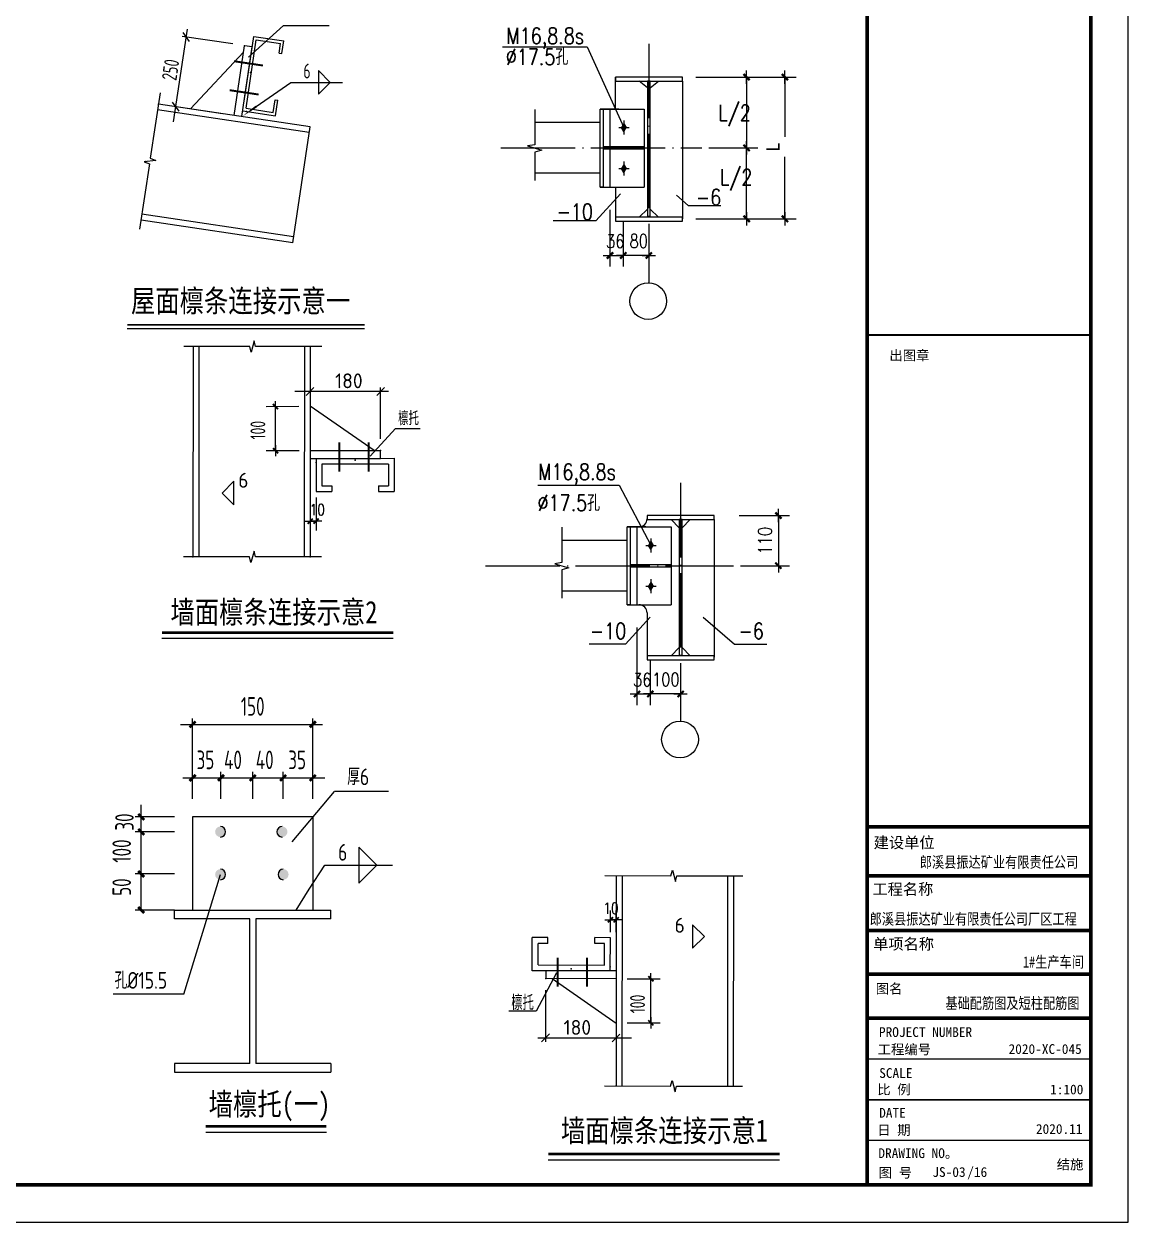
# Model space of a CAD drawing. Extents: x 69728788 to 150676229, y 15322671 to 43663798.
# Drawn here: x 75162009 to 75191684, y 20766103 to 20798295 of the extents above; entities that cross this region are included whole.
import ezdxf
from ezdxf.enums import TextEntityAlignment as Align

# ---------------------------------------------------------------- set-up
doc = ezdxf.new("R2010")
doc.units = 0
doc.header["$LTSCALE"] = 1000
doc.header["$MEASUREMENT"] = 0
doc.linetypes.add('DOTE', pattern=[2.42, 2, -0.2, 0.02, -0.2])
doc.layers.get('0').update_dxf_attribs({"linetype": 'CONTINUOUS'})
doc.layers.get('DEFPOINTS').update_dxf_attribs({"linetype": 'CONTINUOUS'})
for name, color, linetype in [('AXIS', 3, 'CONTINUOUS'), ('DOTE', 251, 'DOTE'), ('PUB_DIM', 3, 'CONTINUOUS'), ('PUB_TEXT', 7, 'CONTINUOUS'), ('PUB_TITLE', 4, 'CONTINUOUS'), ('TEXT', 7, 'CONTINUOUS'), ('一般文字', 6, 'CONTINUOUS'), ('卫浴', 7, 'CONTINUOUS'), ('图框', 253, 'CONTINUOUS')]:
    doc.layers.add(name, color=color, linetype=linetype)
doc.layers.add('系杆支撑', color=2, linetype='CONTINUOUS', lineweight=25)
doc.styles.add('-楷体_GB2312', font='', dxfattribs={"width": 0.8})
doc.styles.add('-黑体', font='simhei.ttf')
doc.styles.add('CPX', font='atssdeng.shx', dxfattribs={"width": 0.8, "bigfont": 'atssdchn.shx'})
doc.styles.add('DIM_FONT', font='SIMPLEX.shx', dxfattribs={"width": 0.8})
doc.styles.add('hztxt', font='romand_pkpm', dxfattribs={"bigfont": 'hztxt'})
doc.styles.add('TSSD_NORMAL', font='tssdeng.shx', dxfattribs={"bigfont": 'tssdchn.shx'})
doc.styles.add('TSSD_Rein', font='atssdeng.shx', dxfattribs={"width": 0.7, "bigfont": 'atssdchn.shx'})
doc.styles.add('宋体', font='', dxfattribs={"width": 0.8})
doc.styles.add('黑体', font='simhei.ttf', dxfattribs={"width": 0.6, "height": 4.3})
doc.styles.get('-楷体_GB2312').set_extended_font_data('SimSun')
doc.styles.get('宋体').set_extended_font_data('SimSun')
doc.dimstyles.new('DIMN$0', dxfattribs={"dimtxt": 300, "dimasz": 1, "dimexe": 250, "dimexo": 300, "dimgap": 150, "dimtad": 1, "dimdec": 0, "dimdsep": 46, "dimtxsty": 'DIM_FONT', "dimblk": '_DIMX', "dimcen": 2.5, "dimclrt": 7, "dimadec": 0, "dimazin": 0, "dimtfac": 1, "dimtdec": 0, "dimtix": 1, "dimtmove": 2, "dimatfit": 3, "dimldrblk": '_DIMX', "dimfxl": 1, "dimtolj": 1, "dimtzin": 0, "dimarcsym": 0})
doc.dimstyles.new('副本(10)WGH', dxfattribs={"dimscale": 1.2, "dimtxt": 300, "dimasz": 1, "dimexe": 250, "dimexo": 300, "dimgap": 150, "dimtad": 1, "dimdec": 0, "dimlfac": 0.1, "dimzin": 0, "dimdsep": 46, "dimtxsty": 'DIM_FONT', "dimblk1": '_DIMX', "dimblk2": '_DIMX', "dimsah": 1, "dimcen": 0.09, "dimclrd": 3, "dimclre": 3, "dimclrt": 7, "dimadec": 0, "dimazin": 0, "dimtfac": 1, "dimtdec": 0, "dimtix": 1, "dimtmove": 2, "dimatfit": 3, "dimldrblk": '_DIMX', "dimfxl": 1, "dimtolj": 1, "dimtzin": 0, "dimarcsym": 0})

# ---------------------------------------------------------------- blocks, each defined once
blk = doc.blocks.new('_DIMX')
blk.add_line((-150, 0), (150, 0))
at = {"const_width": 50}
blk.add_lwpolyline([(-70, -70), (70, 70)], dxfattribs=at)
blk = doc.blocks.new('*D164')
at = {"layer": 'DEFPOINTS', "color": 0, "ltscale": 100}
for p in [(75180870, 20785085), (75180909, 20783739), (75182286, 20783739)]:
    blk.add_point(p, dxfattribs=at)
at = {"layer": 'PUB_DIM', "color": 3, "lineweight": -2, "ltscale": 100}
for p, q in [((75181230, 20785085), (75182586, 20785085)), ((75182286, 20785084), (75182286, 20783740)), ((75181269, 20783739), (75182586, 20783739))]:
    blk.add_line(p, q, dxfattribs=at)
at = {"layer": 'PUB_DIM', "color": 3, "lineweight": -2, "ltscale": 100, "xscale": 1.2, "yscale": 1.2, "zscale": 1.2}
for p, rotation in [((75182286, 20785085), 90), ((75182286, 20783739), 270)]:
    blk.add_blockref('_DIMX', p, dxfattribs=dict(at, rotation=rotation))
at = {"layer": 'PUB_DIM', "color": 7, "lineweight": 20, "ltscale": 100, "insert": (75181926, 20784412), "char_height": 360, "attachment_point": 5, "rotation": 90, "style": 'DIM_FONT'}
blk.add_mtext('\\A1;110', dxfattribs=at)
blk = doc.blocks.new('*D165')
at = {"layer": 'DEFPOINTS', "color": 0, "ltscale": 100}
for p in [(75178843, 20781189), (75179659, 20781398), (75178843, 20780292)]:
    blk.add_point(p, dxfattribs=at)
at = {"layer": 'PUB_DIM', "color": 3, "lineweight": -2, "ltscale": 100}
for p, q in [((75179659, 20781038), (75179659, 20779992)), ((75178843, 20780829), (75178843, 20779992)), ((75179658, 20780292), (75178844, 20780292))]:
    blk.add_line(p, q, dxfattribs=at)
at = {"layer": 'PUB_DIM', "color": 3, "lineweight": -2, "ltscale": 100, "xscale": 1.2, "yscale": 1.2, "zscale": 1.2, "rotation": 180}
blk.add_blockref('_DIMX', (75178843, 20780292), dxfattribs=at)
at = {"layer": 'PUB_DIM', "color": 3, "lineweight": -2, "ltscale": 100, "xscale": 1.2, "yscale": 1.2, "zscale": 1.2}
blk.add_blockref('_DIMX', (75179659, 20780292), dxfattribs=at)
at = {"layer": 'PUB_DIM', "color": 7, "lineweight": 20, "ltscale": 100, "insert": (75179260, 20780682), "char_height": 360, "attachment_point": 5, "style": 'DIM_FONT'}
blk.add_mtext('\\A1;100', dxfattribs=at)
blk = doc.blocks.new('*D166')
at = {"layer": 'DEFPOINTS', "color": 0, "ltscale": 100}
for p in [(75178486, 20782440), (75178843, 20781546), (75178843, 20780292)]:
    blk.add_point(p, dxfattribs=at)
at = {"layer": 'PUB_DIM', "color": 3, "lineweight": -2, "ltscale": 100}
for p, q in [((75178486, 20782080), (75178486, 20779992)), ((75178843, 20781186), (75178843, 20779992)), ((75178485, 20780292), (75178483, 20780292)), ((75178486, 20780292), (75178843, 20780292)), ((75178844, 20780292), (75178845, 20780292))]:
    blk.add_line(p, q, dxfattribs=at)
at = {"layer": 'PUB_DIM', "color": 3, "lineweight": -2, "ltscale": 100, "xscale": 1.2, "yscale": 1.2, "zscale": 1.2}
blk.add_blockref('_DIMX', (75178486, 20780292), dxfattribs=at)
at = {"layer": 'PUB_DIM', "color": 3, "lineweight": -2, "ltscale": 100, "xscale": 1.2, "yscale": 1.2, "zscale": 1.2, "rotation": 180}
blk.add_blockref('_DIMX', (75178843, 20780292), dxfattribs=at)
at = {"layer": 'PUB_DIM', "color": 7, "lineweight": 20, "ltscale": 100, "insert": (75178627, 20780674), "char_height": 360, "attachment_point": 5, "style": 'DIM_FONT'}
blk.add_mtext('\\A1;36', dxfattribs=at)
blk = doc.blocks.new('*D167')
at = {"layer": 'DEFPOINTS', "color": 0, "ltscale": 100}
for p in [(75177760, 20793664), (75178117, 20793327), (75178117, 20792074)]:
    blk.add_point(p, dxfattribs=at)
at = {"layer": 'PUB_DIM', "color": 3, "lineweight": -2, "ltscale": 100}
for p, q in [((75177760, 20793304), (75177760, 20791774)), ((75178117, 20792967), (75178117, 20791774)), ((75177759, 20792074), (75177757, 20792074)), ((75177760, 20792074), (75178117, 20792074)), ((75178118, 20792074), (75178119, 20792074))]:
    blk.add_line(p, q, dxfattribs=at)
at = {"layer": 'PUB_DIM', "color": 3, "lineweight": -2, "ltscale": 100, "xscale": 1.2, "yscale": 1.2, "zscale": 1.2}
blk.add_blockref('_DIMX', (75177760, 20792074), dxfattribs=at)
at = {"layer": 'PUB_DIM', "color": 3, "lineweight": -2, "ltscale": 100, "xscale": 1.2, "yscale": 1.2, "zscale": 1.2, "rotation": 180}
blk.add_blockref('_DIMX', (75178117, 20792074), dxfattribs=at)
at = {"layer": 'PUB_DIM', "color": 7, "lineweight": 20, "ltscale": 100, "insert": (75177901, 20792456), "char_height": 360, "attachment_point": 5, "style": 'DIM_FONT'}
blk.add_mtext('\\A1;36', dxfattribs=at)
blk = doc.blocks.new('*D168')
at = {"layer": 'DEFPOINTS', "color": 0, "ltscale": 100}
for p in [(75178117, 20792971), (75178806, 20792994), (75178117, 20792074)]:
    blk.add_point(p, dxfattribs=at)
at = {"layer": 'PUB_DIM', "color": 3, "lineweight": -2, "ltscale": 100}
for p, q in [((75178117, 20792611), (75178117, 20791774)), ((75178806, 20792634), (75178806, 20791774)), ((75178804, 20792074), (75178118, 20792074))]:
    blk.add_line(p, q, dxfattribs=at)
at = {"layer": 'PUB_DIM', "color": 3, "lineweight": -2, "ltscale": 100, "xscale": 1.2, "yscale": 1.2, "zscale": 1.2, "rotation": 180}
blk.add_blockref('_DIMX', (75178117, 20792074), dxfattribs=at)
at = {"layer": 'PUB_DIM', "color": 3, "lineweight": -2, "ltscale": 100, "xscale": 1.2, "yscale": 1.2, "zscale": 1.2}
blk.add_blockref('_DIMX', (75178806, 20792074), dxfattribs=at)
at = {"layer": 'PUB_DIM', "color": 7, "lineweight": 20, "ltscale": 100, "insert": (75178534, 20792464), "char_height": 360, "attachment_point": 5, "style": 'DIM_FONT'}
blk.add_mtext('\\A1;80', dxfattribs=at)
blk = doc.blocks.new('*D184')
at = {"layer": 'DEFPOINTS', "color": 0}
for p in [(75179706, 20796867), (75179706, 20793059), (75182462, 20793059)]:
    blk.add_point(p, dxfattribs=at)
at = {"layer": '卫浴', "color": 3, "lineweight": -2}
for p, q in [((75180066, 20796867), (75182762, 20796867)), ((75182462, 20796866), (75182462, 20795261)), ((75182462, 20793060), (75182462, 20794721)), ((75180066, 20793059), (75182762, 20793059))]:
    blk.add_line(p, q, dxfattribs=at)
at = {"layer": '卫浴', "color": 3, "lineweight": -2, "xscale": 1.2, "yscale": 1.2, "zscale": 1.2}
for p, rotation in [((75182462, 20796867), 90), ((75182462, 20793059), 270)]:
    blk.add_blockref('_DIMX', p, dxfattribs=dict(at, rotation=rotation))
at = {"layer": '卫浴', "color": 7, "lineweight": 25, "insert": (75182138, 20794991), "char_height": 360, "attachment_point": 5, "rotation": 90, "style": 'DIM_FONT'}
blk.add_mtext('\\A1;{\\fArial|b0|i0|c0|p32;L}', dxfattribs=at)
blk = doc.blocks.new('*D178')
at = {"layer": 'DEFPOINTS', "color": 0}
for p in [(75177927, 20774224), (75177770, 20773594), (75177927, 20773594)]:
    blk.add_point(p, dxfattribs=at)
at = {"layer": 'PUB_DIM', "color": 0, "lineweight": -2}
for p, q in [((75177770, 20773894), (75177770, 20774474)), ((75177927, 20773894), (75177927, 20774474)), ((75177769, 20774224), (75177768, 20774224)), ((75177770, 20774224), (75177927, 20774224)), ((75177928, 20774224), (75177929, 20774224))]:
    blk.add_line(p, q, dxfattribs=at)
blk.add_blockref('_DIMX', (75177770, 20774224), dxfattribs=at)
at = {"layer": 'PUB_DIM', "color": 0, "lineweight": -2, "rotation": 180}
blk.add_blockref('_DIMX', (75177927, 20774224), dxfattribs=at)
at = {"layer": 'PUB_DIM', "color": 7, "insert": (75177785, 20774534), "char_height": 300, "attachment_point": 5, "style": 'DIM_FONT'}
blk.add_mtext('\\A1;10', dxfattribs=at)
blk = doc.blocks.new('*D179')
at = {"layer": 'DEFPOINTS', "color": 0}
for p in [(75169702, 20785874), (75169862, 20785874), (75169702, 20784935)]:
    blk.add_point(p, dxfattribs=at)
at = {"layer": 'PUB_DIM', "color": 0, "lineweight": -2}
for p, q in [((75169702, 20785574), (75169702, 20784685)), ((75169862, 20785574), (75169862, 20784685)), ((75169701, 20784935), (75169700, 20784935)), ((75169862, 20784935), (75169702, 20784935)), ((75169863, 20784935), (75169864, 20784935))]:
    blk.add_line(p, q, dxfattribs=at)
blk.add_blockref('_DIMX', (75169702, 20784935), dxfattribs=at)
at = {"layer": 'PUB_DIM', "color": 0, "lineweight": -2, "rotation": 180}
blk.add_blockref('_DIMX', (75169862, 20784935), dxfattribs=at)
at = {"layer": 'PUB_DIM', "color": 7, "insert": (75169893, 20785245), "char_height": 300, "attachment_point": 5, "style": 'DIM_FONT'}
blk.add_mtext('\\A1;10', dxfattribs=at)

msp = doc.modelspace()

# ---------------------------------------------------------------- hatches: boundary and pattern name
h = msp.add_hatch(color=7)
edge = h.paths.add_edge_path()
edge.add_ellipse((75167288.7, 20776589.3), major_axis=(100, 100), ratio=1, start_angle=45, end_angle=225)
edge.add_ellipse((75167288.7, 20776589.3), major_axis=(100, 100), ratio=1, start_angle=225, end_angle=405)
edge = h.paths.add_edge_path()
edge.add_ellipse((75167288.7, 20775443.7), major_axis=(100, 100), ratio=1, start_angle=225, end_angle=405)
edge.add_ellipse((75167288.7, 20775443.7), major_axis=(100, 100), ratio=1, start_angle=45, end_angle=225)
edge = h.paths.add_edge_path()
edge.add_ellipse((75168979.7, 20775443.7), major_axis=(100, 100), ratio=1, start_angle=225, end_angle=405)
edge.add_ellipse((75168979.7, 20775443.7), major_axis=(100, 100), ratio=1, start_angle=45, end_angle=225)
edge = h.paths.add_edge_path()
edge.add_ellipse((75168948.6, 20776589.3), major_axis=(100, 100), ratio=1, start_angle=45, end_angle=225)
edge.add_ellipse((75168948.6, 20776589.3), major_axis=(100, 100), ratio=1, start_angle=225, end_angle=405)
h = msp.add_hatch(color=7)
edge = h.paths.add_edge_path()
edge.add_ellipse((75167288.7, 20776589.3), major_axis=(100, 100), ratio=1, start_angle=45, end_angle=225)
edge.add_ellipse((75167288.7, 20776589.3), major_axis=(100, 100), ratio=1, start_angle=225, end_angle=405)
edge = h.paths.add_edge_path()
edge.add_ellipse((75167288.7, 20775443.7), major_axis=(100, 100), ratio=1, start_angle=225, end_angle=405)
edge.add_ellipse((75167288.7, 20775443.7), major_axis=(100, 100), ratio=1, start_angle=45, end_angle=225)
edge = h.paths.add_edge_path()
edge.add_ellipse((75168979.7, 20775443.7), major_axis=(100, 100), ratio=1, start_angle=225, end_angle=405)
edge.add_ellipse((75168979.7, 20775443.7), major_axis=(100, 100), ratio=1, start_angle=45, end_angle=225)
edge = h.paths.add_edge_path()
edge.add_ellipse((75168948.6, 20776589.3), major_axis=(100, 100), ratio=1, start_angle=45, end_angle=225)
edge.add_ellipse((75168948.6, 20776589.3), major_axis=(100, 100), ratio=1, start_angle=225, end_angle=405)
at = {"layer": '系杆支撑'}
h = msp.add_hatch(color=256, dxfattribs=at)
h.paths.add_polyline_path([(75178135.9, 20795612.3), (75178072.6, 20795509.5), (75178135.9, 20795509.5)])
h.paths.add_polyline_path([(75178161.8, 20795570.2), (75178135.9, 20795612.3), (75178135.9, 20795514.3)])
h.paths.add_polyline_path([(75178161.8, 20795570.2), (75178135.9, 20795514.3), (75178135.9, 20795509.5), (75178199.1, 20795509.5)])
h.paths.add_polyline_path([(75178199.1, 20795509.5), (75178135.9, 20795509.5), (75178135.9, 20795406.7)])
h.paths.add_polyline_path([(75178135.9, 20795509.5), (75178072.6, 20795509.5), (75178135.9, 20795406.7)])
h = msp.add_hatch(color=256, dxfattribs=at)
h.paths.add_polyline_path([(75178135.9, 20794512.2), (75178072.6, 20794409.4), (75178135.9, 20794409.4)])
h.paths.add_polyline_path([(75178161.8, 20794470), (75178135.9, 20794512.2), (75178135.9, 20794414.1)])
h.paths.add_polyline_path([(75178161.8, 20794470), (75178135.9, 20794414.1), (75178135.9, 20794409.4), (75178199.1, 20794409.4)])
h.paths.add_polyline_path([(75178199.1, 20794409.4), (75178135.9, 20794409.4), (75178135.9, 20794306.5)])
h.paths.add_polyline_path([(75178135.9, 20794409.4), (75178072.6, 20794409.4), (75178135.9, 20794306.5)])
h = msp.add_hatch(color=256, dxfattribs=at)
h.paths.add_polyline_path([(75178861.9, 20784388), (75178798.7, 20784285.2), (75178861.9, 20784285.2)])
h.paths.add_polyline_path([(75178887.9, 20784345.9), (75178861.9, 20784388), (75178861.9, 20784290)])
h.paths.add_polyline_path([(75178887.9, 20784345.9), (75178861.9, 20784290), (75178861.9, 20784285.2), (75178925.2, 20784285.2)])
h.paths.add_polyline_path([(75178925.2, 20784285.2), (75178861.9, 20784285.2), (75178861.9, 20784182.4)])
h.paths.add_polyline_path([(75178861.9, 20784285.2), (75178798.7, 20784285.2), (75178861.9, 20784182.4)])
h = msp.add_hatch(color=256, dxfattribs=at)
h.paths.add_polyline_path([(75178861.9, 20783287.9), (75178798.7, 20783185.1), (75178861.9, 20783185.1)])
h.paths.add_polyline_path([(75178887.9, 20783245.7), (75178861.9, 20783287.9), (75178861.9, 20783189.8)])
h.paths.add_polyline_path([(75178887.9, 20783245.7), (75178861.9, 20783189.8), (75178861.9, 20783185.1), (75178925.2, 20783185.1)])
h.paths.add_polyline_path([(75178925.2, 20783185.1), (75178861.9, 20783185.1), (75178861.9, 20783082.3)])
h.paths.add_polyline_path([(75178861.9, 20783185.1), (75178798.7, 20783185.1), (75178861.9, 20783082.3)])

# ---------------------------------------------------------------- linework, layer by layer
for p, q in [((75174869.7, 20797681.3), (75177150.5, 20797681.3)), ((75177150.5, 20797681.3), (75178135.9, 20795509.5)), ((75177905.4, 20796004.6), (75177905.4, 20796867.2)), ((75177905.4, 20796759.2), (75177905.4, 20796782.1)), ((75178766.6, 20796574.7), (75178546.5, 20796759.2)), ((75178844.6, 20796759.2), (75178766.6, 20796759.2)), ((75178844.6, 20796574.7), (75179064.6, 20796759.2)), ((75179705.7, 20796759.2), (75179705.7, 20793059.1)), ((75177905.4, 20793914.3), (75177905.4, 20793059.1)), ((75178041.6, 20793730), (75177379.4, 20793008.6)), ((75179543.5, 20793693.6), (75179865.6, 20793417.7)), ((75178766.6, 20793322.4), (75178546.5, 20793102.4)), ((75178844.6, 20793102.4), (75178766.6, 20793102.4)), ((75178844.6, 20793322.4), (75179064.6, 20793102.4)), ((75179865.6, 20793417.7), (75180736.6, 20793417.7)), ((75177379.4, 20793008.6), (75176237.1, 20793008.6)), ((75171991.8, 20787426.4), (75172655.8, 20787426.4)), ((75175820.6, 20785899.6), (75178004.2, 20785899.6)), ((75178004.2, 20785899.6), (75178861.9, 20784292.5)), ((75178759.1, 20784977.4), (75178759.1, 20785000.4)), ((75179620.2, 20784757.4), (75179400.2, 20784977.4)), ((75179698.3, 20784977.4), (75179620.2, 20784977.4)), ((75179698.3, 20784757.4), (75179918.3, 20784977.4)), ((75180559.4, 20784977.4), (75180559.4, 20781277.3)), ((75178839.2, 20782356.2), (75178176.9, 20781634.7)), ((75178759.1, 20782470), (75178759.1, 20781277.3)), ((75180262.4, 20782356.2), (75181104.7, 20781634.7)), ((75178176.9, 20781634.7), (75177198.9, 20781634.7)), ((75179620.2, 20781540.6), (75179400.2, 20781320.6)), ((75179698.3, 20781540.6), (75179918.3, 20781320.6)), ((75181104.7, 20781634.7), (75181975.7, 20781634.7)), ((75179698.3, 20781320.6), (75179620.2, 20781320.6))]:
    msp.add_line(p, q)
at = {"color": 3}
for p, q in [((75175739.3, 20795045.4), (75175547.4, 20795016.4)), ((75175547.4, 20795016.4), (75175929.4, 20794901.6)), ((75175929.4, 20794901.6), (75175739.3, 20794852.6)), ((75176465.3, 20783821.1), (75176273.4, 20783792.2)), ((75176273.4, 20783792.2), (75176655.4, 20783677.3)), ((75176655.4, 20783677.3), (75176465.3, 20783628.3))]:
    msp.add_line(p, q, dxfattribs=at)
at = {"color": 7}
for p, q in [((75171936, 20781779.1), (75165718.9, 20781779.1)), ((75166541.3, 20777475), (75166541.3, 20779635.2)), ((75169772.7, 20777475), (75169772.7, 20779635.2)), ((75166219.8, 20779473.7), (75170033.6, 20779473.7)), ((75166276.1, 20778036.8), (75170095.8, 20778036.8)), ((75167304.1, 20777475), (75167304.1, 20778198.4)), ((75168157, 20777475), (75168157, 20778198.4)), ((75168972.4, 20777475), (75168972.4, 20778198.4)), ((75169215, 20776321.7), (75170357, 20777671.6)), ((75171804.8, 20777671.6), (75170357, 20777671.6)), ((75165160.8, 20774486), (75165160.8, 20777313.5)), ((75166057.4, 20776990.3), (75164999.2, 20776990.3)), ((75166541.3, 20776990.3), (75166541.3, 20774486)), ((75169772.7, 20776990.3), (75169772.7, 20774486)), ((75166057.4, 20776586.4), (75164999.2, 20776586.4)), ((75171008.1, 20776179.7), (75171008.1, 20775210.3)), ((75171492.8, 20775695), (75171008.1, 20776179.7)), ((75166057.4, 20775455.4), (75164999.2, 20775455.4)), ((75166305.7, 20772226), (75167288.7, 20775443.7)), ((75169675.1, 20775045.8), (75170092.5, 20775695)), ((75170092.5, 20775695), (75171916.6, 20775695)), ((75171008.1, 20775210.3), (75171492.8, 20775695)), ((75169325, 20774486), (75169675.1, 20775045.8)), ((75166057.4, 20774486), (75164999.2, 20774486)), ((75166057.9, 20774486), (75170256.1, 20774486)), ((75166057.9, 20774247.5), (75166057.9, 20774486)), ((75170256.1, 20774247.5), (75170256.1, 20774486)), ((75168076.2, 20774247.5), (75166057.9, 20774247.5)), ((75168076.2, 20770366.7), (75168076.2, 20774247.5)), ((75170256.1, 20774247.5), (75168237.8, 20774247.5)), ((75168237.8, 20774247.5), (75168237.8, 20770366.7)), ((75166305.7, 20772226), (75164408.7, 20772226)), ((75166057.9, 20770366.7), (75166057.9, 20770128.1)), ((75168076.2, 20770366.7), (75166057.9, 20770366.7)), ((75170256.1, 20770366.7), (75168237.8, 20770366.7)), ((75170256.1, 20770366.7), (75170256.1, 20770128.1)), ((75166057.9, 20770128.1), (75170256.1, 20770128.1)), ((75170137.9, 20768510.3), (75166894.6, 20768510.3)), ((75182316.9, 20767769.4), (75176099.7, 20767769.4))]:
    msp.add_line(p, q, dxfattribs=at)
at = {"color": 7, "linetype": 'Continuous'}
msp.add_line((75169772.7, 20776990.3), (75166541.3, 20776990.3), dxfattribs=at)
for points in [[(75178766.6, 20793102.4), (75177905.4, 20793102.4), (75177905.4, 20792994.3), (75179705.7, 20792994.3), (75179705.7, 20793102.4), (75178844.6, 20793102.4), (75178844.6, 20796759.2), (75179705.7, 20796759.2), (75179705.7, 20796867.2), (75177905.4, 20796867.2), (75177905.4, 20796759.2), (75178766.6, 20796759.2)], [(75179620.2, 20781320.6), (75178759.1, 20781320.6), (75178759.1, 20781212.6), (75180559.4, 20781212.6), (75180559.4, 20781320.6), (75179698.3, 20781320.6), (75179698.3, 20784977.4), (75180559.4, 20784977.4), (75180559.4, 20785085.4), (75178759.1, 20785085.4), (75178759.1, 20784977.4), (75179620.2, 20784977.4)]]:
    msp.add_lwpolyline(points, close=True)
at = {"color": 7, "const_width": 72.7}
for points in [[(75171936, 20781940.6), (75165718.9, 20781940.6)], [(75166460.5, 20779392.9), (75166622.1, 20779554.4)], [(75166460.5, 20779392.9), (75166622.1, 20779554.4)], [(75169691.9, 20779392.9), (75169853.5, 20779554.4)], [(75169691.9, 20779392.9), (75169853.5, 20779554.4)], [(75166460.5, 20777956.1), (75166622.1, 20778117.6)], [(75166460.5, 20777956.1), (75166622.1, 20778117.6)], [(75167223.3, 20777956.1), (75167384.9, 20778117.6)], [(75167223.3, 20777956.1), (75167384.9, 20778117.6)], [(75168076.2, 20777956.1), (75168237.8, 20778117.6)], [(75168076.2, 20777956.1), (75168237.8, 20778117.6)], [(75168891.6, 20777956.1), (75169053.1, 20778117.6)], [(75168891.6, 20777956.1), (75169053.1, 20778117.6)], [(75169691.9, 20777956.1), (75169853.5, 20778117.6)], [(75169691.9, 20777956.1), (75169853.5, 20778117.6)], [(75165080, 20777071.1), (75165241.6, 20776909.5)], [(75165080, 20777071.1), (75165241.6, 20776909.5)], [(75165080, 20776667.2), (75165241.6, 20776505.6)], [(75165080, 20776667.2), (75165241.6, 20776505.6)], [(75165080, 20775536.2), (75165241.6, 20775374.7)], [(75165080, 20775536.2), (75165241.6, 20775374.7)], [(75165080, 20774566.8), (75165241.6, 20774405.2)], [(75165080, 20774566.8), (75165241.6, 20774405.2)], [(75170137.9, 20768671.9), (75166894.6, 20768671.9)], [(75170137.9, 20768671.9), (75166894.6, 20768671.9)], [(75182316.9, 20767931), (75176099.7, 20767931)]]:
    msp.add_lwpolyline(points, dxfattribs=at)
for centre in [(75178788.9, 20790850.1), (75179642.6, 20779068.3)]:
    msp.add_circle(centre, 493.7)
for centre, start, end in [((75178539.1, 20785000.4), 270, 0), ((75178539.1, 20782470), 0, 90)]:
    msp.add_arc(centre, 220, start, end)
at = {"color": 7}
for centre, start, end in [((75167288.7, 20776589.3), 270, 90), ((75168948.6, 20776589.3), 90, 270), ((75167288.7, 20775443.7), 270, 90), ((75168979.7, 20775443.7), 90, 270)]:
    msp.add_arc(centre, 141.4, start, end, dxfattribs=at)
at = {"layer": 'AXIS', "color": 7, "linetype": 'Continuous'}
for p, q in [((75168046.5, 20797404.7, 220000), (75168985.3, 20798252.7, 220000)), ((75168046.5, 20797404.7, 220000), (75168985.3, 20798252.7, 220000)), ((75168985.3, 20798252.7, 220000), (75170208.8, 20798252.7, 220000)), ((75168985.3, 20798252.7, 220000), (75170208.8, 20798252.7, 220000)), ((75166396.3, 20798153.6, 220000), (75166023.9, 20795663.1, 220000)), ((75166396.3, 20798153.6, 220000), (75166023.9, 20795663.1, 220000)), ((75167627.4, 20797757.2, 220000), (75166261.4, 20797961.5, 220000)), ((75167627.4, 20797757.2, 220000), (75166261.4, 20797961.5, 220000)), ((75166276.9, 20798065.3, 220000), (75166453.5, 20797826.6, 220000)), ((75166276.9, 20798065.3, 220000), (75166453.5, 20797826.6, 220000)), ((75167928.6, 20796221.5, 220000), (75168188.7, 20797961, 220000)), ((75167928.6, 20796221.5, 220000), (75168188.7, 20797961, 220000)), ((75168188.7, 20797961, 220000), (75168993.5, 20797840.6, 220000)), ((75167658.9, 20795837.2, 220000), (75167938.7, 20797708.9, 220000)), ((75167866.5, 20795806.2, 220000), (75168146.4, 20797677.8, 220000)), ((75167866.5, 20795806.2, 220000), (75168146.4, 20797677.8, 220000)), ((75168146.4, 20797677.8, 220000), (75167938.7, 20797708.9, 220000)), ((75168146.4, 20797677.8, 220000), (75167938.7, 20797708.9, 220000)), ((75167979.4, 20796028.2, 220000), (75168254.9, 20797871.4, 220000)), ((75167979.4, 20796028.2, 220000), (75168254.9, 20797871.4, 220000)), ((75168254.9, 20797871.4, 220000), (75168904, 20797774.4, 220000)), ((75168865.2, 20797514.8, 220000), (75168904, 20797774.4, 220000)), ((75168865.2, 20797514.8, 220000), (75168904, 20797774.4, 220000)), ((75168943, 20797503.1, 220000), (75168993.5, 20797840.6, 220000)), ((75168943, 20797503.1, 220000), (75168993.5, 20797840.6, 220000)), ((75167913.4, 20797540, 220000), (75166489.7, 20796012, 220000)), ((75168865.2, 20797514.8, 220000), (75168943, 20797503.1, 220000)), ((75168253.6, 20796077.1, 220000), (75169180, 20796725.7, 220000)), ((75168253.6, 20796077.1, 220000), (75169180, 20796725.7, 220000)), ((75169180, 20796725.7, 220000), (75169180, 20796725.7, 220000)), ((75169180, 20796725.7, 220000), (75170567, 20796725.7, 220000)), ((75169180, 20796725.7, 220000), (75170567, 20796725.7, 220000)), ((75169180, 20796725.7, 220000), (75169180, 20796725.7, 220000)), ((75169697.8, 20795532.4, 220000), (75165621.8, 20796141.7, 220000)), ((75167347.3, 20795883.8, 220000), (75165981.3, 20796088, 220000)), ((75167347.3, 20795883.8, 220000), (75165981.3, 20796088, 220000)), ((75167347.3, 20795883.8, 220000), (75165981.3, 20796088, 220000)), ((75167347.3, 20795883.8, 220000), (75165981.3, 20796088, 220000)), ((75165996.8, 20796191.9, 220000), (75166173.4, 20795953.1, 220000)), ((75165996.8, 20796191.9, 220000), (75166173.4, 20795953.1, 220000)), ((75165996.8, 20796191.9, 220000), (75166173.4, 20795953.1, 220000)), ((75165996.8, 20796191.9, 220000), (75166173.4, 20795953.1, 220000)), ((75166489.7, 20796012, 220000), (75166489.7, 20796012, 220000)), ((75166489.7, 20796012, 220000), (75166489.7, 20796012, 220000)), ((75167979.4, 20796028.2, 220000), (75168706.3, 20795919.5, 220000)), ((75168706.3, 20795919.5, 220000), (75168756.7, 20796257, 220000)), ((75168706.3, 20795919.5, 220000), (75168756.7, 20796257, 220000)), ((75168756.7, 20796257, 220000), (75168834.6, 20796245.3, 220000)), ((75168756.7, 20796257, 220000), (75168834.6, 20796245.3, 220000)), ((75168772.5, 20795830, 220000), (75168834.6, 20796245.3, 220000)), ((75168772.5, 20795830, 220000), (75168834.6, 20796245.3, 220000)), ((75169674.5, 20795376.6, 220000), (75165598.5, 20795986, 220000)), ((75167889.8, 20795961.9, 220000), (75168772.5, 20795830, 220000)), ((75167889.8, 20795961.9, 220000), (75168772.5, 20795830, 220000)), ((75169232, 20792417, 220000), (75169697.8, 20795532.4, 220000)), ((75169255.3, 20792572.8, 220000), (75165179.4, 20793182.1, 220000)), ((75169232, 20792417, 220000), (75165156.1, 20793026.4, 220000)), ((75166556.1, 20789632.3), (75166549.2, 20783980.4)), ((75166713.6, 20789632), (75166706.7, 20783980.2)), ((75169548.6, 20789627.2), (75169541.7, 20783975.4)), ((75169706.1, 20789627), (75169699.2, 20783975.1)), ((75171804.2, 20788420.9), (75169286, 20788420.9)), ((75169804.8, 20788526.7), (75169595.1, 20788316.4)), ((75169804.8, 20788526.7), (75169595.1, 20788316.4)), ((75171699.1, 20788525.7), (75171489.4, 20788315.3)), ((75171596.4, 20787148.5), (75171594.1, 20788525.5)), ((75169400.7, 20788012, 220000), (75168517.5, 20788010.5, 220000)), ((75168769.5, 20786828.8, 220000), (75168767.5, 20788009.9, 220000)), ((75169700.6, 20788023), (75169700.7, 20788012.5)), ((75171424.4, 20786833.2), (75169700.6, 20788023)), ((75171310.5, 20786681.5), (75171991.8, 20787426.4)), ((75169402.7, 20786828.9, 220000), (75168519.5, 20786827.4, 220000)), ((75169702.7, 20786830.3), (75171595.1, 20786833.5)), ((75171595.5, 20786623.5), (75171595.1, 20786833.5)), ((75169703, 20786620.3), (75171595.5, 20786623.5)), ((75169860.5, 20786620.6), (75169862, 20785728.1)), ((75171803.3, 20786466.4), (75170018.3, 20786463.4)), ((75170018.3, 20786463.4), (75170019.3, 20785885.9)), ((75170123, 20786621), (75171960.5, 20786624.2)), ((75171803.3, 20786466.4), (75171804.3, 20785888.9)), ((75171960.5, 20786624.2), (75171962, 20785731.7)), ((75169862, 20785728.1), (75170282, 20785728.8)), ((75170019.3, 20785885.9), (75170281.8, 20785886.3)), ((75170281.8, 20785886.3), (75170282, 20785728.8)), ((75171541.8, 20785888.4), (75171804.3, 20785888.9)), ((75171541.8, 20785888.4), (75171542, 20785730.9)), ((75171542, 20785730.9), (75171962, 20785731.7)), ((75177929.3, 20775410.8), (75177921.9, 20769759)), ((75178086.8, 20775410.5), (75178079.4, 20769758.7)), ((75180921.8, 20775405.4), (75180914.4, 20769753.6)), ((75181079.3, 20775405.1), (75181071.9, 20769753.3)), ((75175668.5, 20772855), (75175670.1, 20773747.5)), ((75176090.1, 20773746.7), (75175670.1, 20773747.5)), ((75175826.3, 20773012.2), (75175827.3, 20773589.7)), ((75176089.8, 20773589.2), (75175827.3, 20773589.7)), ((75176089.8, 20773589.2), (75176090.1, 20773746.7)), ((75177349.8, 20773586.9), (75177350.1, 20773744.4)), ((75177612.3, 20773586.5), (75177349.8, 20773586.9)), ((75177770.1, 20773743.7), (75177350.1, 20773744.4)), ((75177611.3, 20773009), (75177612.3, 20773586.5)), ((75177768.5, 20772851.2), (75177770.1, 20773743.7)), ((75177506, 20772851.7), (75175668.5, 20772855)), ((75175826.3, 20773012.2), (75177611.3, 20773009)), ((75176033.5, 20772854.3), (75176033.1, 20772644.3)), ((75177926, 20772850.9), (75176033.5, 20772854.3)), ((75176318.2, 20772795.4), (75175778.4, 20771772)), ((75177925.6, 20772640.9), (75176033.1, 20772644.3)), ((75176203.9, 20772644), (75177923.4, 20771448.2)), ((75176030.7, 20772329.3), (75176028.3, 20770948.1)), ((75177925, 20772325.9), (75177922.5, 20770944.7)), ((75177925, 20772325.9), (75177922.5, 20770944.7)), ((75175778.4, 20771772), (75175045.8, 20771772)), ((75177923.4, 20771448.2), (75177923.5, 20771458.7)), ((75175818.4, 20771053.5), (75178336.6, 20771048.9)), ((75175923.3, 20770948.3), (75176133.6, 20771157.9)), ((75177817.5, 20770944.9), (75178027.9, 20771154.5)), ((75177817.5, 20770944.9), (75178027.9, 20771154.5))]:
    msp.add_line(p, q, dxfattribs=at)
at = {"layer": 'AXIS', "color": 7, "linetype": 'Continuous', "const_width": 52.5, "elevation": 220000}
for points in [[(75168432.3, 20797178.1), (75167656.1, 20797294.1)], [(75168315.9, 20796399.2), (75167539.7, 20796515.3)]]:
    msp.add_lwpolyline(points, dxfattribs=at)
at = {"layer": 'AXIS', "color": 7, "linetype": 'Continuous', "elevation": 220000}
msp.add_lwpolyline([(75170238.5, 20796725.7), (75169923.5, 20797040.7), (75169923.5, 20796410.7)], close=True, dxfattribs=at)
msp.add_lwpolyline([(75170238.5, 20796725.7), (75169923.5, 20797040.7), (75169923.5, 20796410.7)], close=True, dxfattribs=at)
msp.add_lwpolyline([(75165666.9, 20796443.2), (75165404.6, 20794688.7), (75165549.4, 20794628.6), (75165236.4, 20794592.9), (75165381.3, 20794532.9), (75165119, 20792778.3)], dxfattribs=at)
msp.add_lwpolyline([(75167866.5, 20795806.2, 0, 60, 0), (75168253.6, 20796077.1, 0, 0, 0)], format="xyseb", dxfattribs=at)
msp.add_lwpolyline([(75167866.5, 20795806.2, 0, 60, 0), (75168253.6, 20796077.1, 0, 0, 0)], format="xyseb", dxfattribs=at)
at = {"layer": 'AXIS', "color": 7, "linetype": 'Continuous'}
for points, const_width in [([(75164784.8, 20790208.9), (75171164.8, 20790208.9)], 46.7), ([(75170487.9, 20786265), (75170486.5, 20787049.8)], 52.5), ([(75171275.4, 20786266.3), (75171274, 20787051.1)], 52.5), ([(75176354.9, 20773210.4), (75176353.5, 20772425.6)], 52.5), ([(75177142.4, 20773209), (75177141, 20772424.2)], 52.5)]:
    msp.add_lwpolyline(points, dxfattribs=dict(at, const_width=const_width))
for points in [[(75164784.8, 20790108.9), (75171164.8, 20790108.9)], [(75170011, 20789626.4), (75168236.9, 20789629.4), (75168199.2, 20789781.6), (75168117.1, 20789477.5), (75168079.4, 20789629.7), (75166305.3, 20789632.7)], [(75170004, 20783974.6), (75168229.9, 20783977.6), (75168192.2, 20784129.8), (75168110.2, 20783825.7), (75168072.4, 20783977.9), (75166298.4, 20783980.9)], [(75177624.5, 20775411.4), (75179398.5, 20775408.2), (75179436.8, 20775560.2), (75179517.8, 20775255.8), (75179556, 20775407.9), (75181330.1, 20775404.7)], [(75177617.1, 20769759.5), (75179391.1, 20769756.3), (75179429.4, 20769908.4), (75179510.4, 20769604), (75179548.6, 20769756), (75181322.7, 20769752.8)]]:
    msp.add_lwpolyline(points, dxfattribs=at)
for points in [[(75169703, 20786620.3, 0, 105, 0), (75169317.2, 20786347.6, 0, 0, 0), (75168393.8, 20785694.8, 0, 0, 0), (75168393.8, 20785694.8, 0, 0, 0), (75167125.3, 20785688.9, 0, 0, 0)], [(75177926, 20772850.9, 0, 105, 0), (75178312.7, 20773122.3, 0, 0, 0), (75179238.4, 20773771.9, 0, 0, 0), (75179238.4, 20773771.9, 0, 0, 0), (75180506.9, 20773773.3, 0, 0, 0)]]:
    msp.add_lwpolyline(points, format="xyseb", dxfattribs=at)
for points in [[(75167335.3, 20785689.9), (75167651.7, 20785376.4), (75167648.9, 20786006.4)], [(75180296.9, 20773773.1), (75179981.6, 20774087.7), (75179982.3, 20773457.7)]]:
    msp.add_lwpolyline(points, close=True, dxfattribs=at)
for p in [(75167938.7, 20797708.9, 220000), (75167938.7, 20797708.9, 220000), (75168097, 20796992.6, 220000), (75168097, 20796992.6, 220000), (75168097, 20796992.6, 220000), (75168097, 20796992.6, 220000), (75165621.8, 20796141.7, 220000), (75165621.8, 20796141.7, 220000), (75165621.8, 20796141.7, 220000), (75165621.8, 20796141.7, 220000), (75167993.7, 20795946.4, 220000), (75167993.7, 20795946.4, 220000), (75167993.7, 20795946.4, 220000), (75167993.7, 20795946.4, 220000), (75165289.3, 20794599, 220000), (75165289.3, 20794599, 220000), (75165289.3, 20794599, 220000), (75165289.3, 20794599, 220000), (75171595.1, 20786833.5), (75169860.7, 20786515.6), (75169860.7, 20786515.6), (75170910.6, 20786569.9), (75170910.6, 20786569.9), (75166549.2, 20783980.4), (75168124, 20783877), (75168124, 20783877), (75169699.2, 20783975.1), (75169699.2, 20783975.1), (75176718.6, 20772905.6), (75176718.6, 20772905.6), (75177768.7, 20772956.2), (75177768.7, 20772956.2), (75176033.1, 20772644.3), (75177921.9, 20769759), (75177921.9, 20769759), (75179496.7, 20769655.3), (75179496.7, 20769655.3), (75181071.9, 20769753.3)]:
    msp.add_point(p, dxfattribs=at)
at = {"layer": 'DOTE', "color": 1, "linetype": 'DOTE'}
for p, q in [((75178805.9, 20797761.4), (75178805.4, 20791343.9)), ((75174824.7, 20794962.9), (75180225.5, 20794963.2)), ((75179659.6, 20785961), (75179659.1, 20779562.1)), ((75174413, 20783738.6), (75181079.2, 20783738.9))]:
    msp.add_line(p, q, dxfattribs=at)
at = {"layer": 'PUB_DIM', "color": 3, "lineweight": 20}
for p, q in [((75180376.7, 20796867.2), (75181732.3, 20796867.2)), ((75181432.3, 20796866), (75181432.3, 20794964.4)), ((75180415.2, 20794963.2), (75181732.3, 20794963.2)), ((75180415.2, 20794963.2), (75181732.3, 20794963.2)), ((75181432.3, 20793060.3), (75181432.3, 20794962)), ((75180376.7, 20793059.1), (75181732.3, 20793059.1))]:
    msp.add_line(p, q, dxfattribs=at)
at = {"layer": 'PUB_DIM', "color": 7, "linetype": 'Continuous'}
for p, q in [((75178225.6, 20772641.3), (75179108.7, 20772639.7)), ((75178856.6, 20771458), (75178858.7, 20772639.2)), ((75178223.5, 20771458.2), (75179106.6, 20771456.6))]:
    msp.add_line(p, q, dxfattribs=at)
at = {"layer": 'PUB_TITLE'}
msp.add_lwpolyline([(75107584.3, 20766102.8), (75191684.3, 20766102.8), (75191684.3, 20825502.8), (75107584.3, 20825502.8)], close=True, dxfattribs=at)
at = {"layer": 'PUB_TITLE', "const_width": 100}
msp.add_lwpolyline([(75110084.3, 20767102.8), (75190684.3, 20767102.8), (75190684.3, 20824502.8), (75110084.3, 20824502.8)], close=True, dxfattribs=at)
at = {"layer": '图框', "color": 4}
for points, const_width in [([(75190684.3, 20767102.8), (75184675, 20767102.8), (75184675, 20824502.8), (75190684.3, 20824502.8)], 98.6), ([(75184675, 20776722), (75190662.4, 20776722)], 99.6), ([(75184675, 20775405), (75190664.3, 20775405)], 99.6), ([(75184675, 20773937.7), (75190684.3, 20773937.7)], 99.6), ([(75184675, 20772767), (75190684.3, 20772767)], 99.6), ([(75184675, 20771582.4), (75190684.3, 20771582.4)], 99.6), ([(75184675, 20770483.6), (75190684.3, 20770483.6)], 40.3), ([(75184675, 20769386.6), (75190684.3, 20769386.6)], 40.3), ([(75184675, 20768298), (75190684.3, 20768298)], 40.3)]:
    msp.add_lwpolyline(points, dxfattribs=dict(at, const_width=const_width))
at = {"layer": '图框', "color": 0, "const_width": 50}
msp.add_lwpolyline([(75184675, 20789939.8), (75190684.3, 20789939.8)], dxfattribs=at)
at = {"layer": '系杆支撑'}
for p, q in [((75175739.3, 20795998.2), (75175739.3, 20795045.4)), ((75177995.7, 20796004.6), (75177498.4, 20796004.6)), ((75177498.4, 20793914.3), (75177498.4, 20796004.6)), ((75177498.4, 20796004.6), (75177588.5, 20796004.6)), ((75177588.5, 20793914.3), (75177588.5, 20796004.6)), ((75177588.5, 20796004.6), (75178676.1, 20796004.5)), ((75177759.7, 20796004.6), (75177759.7, 20793914.3)), ((75178676.1, 20796004.5), (75178676, 20793914.2)), ((75178135.9, 20795697.2), (75178135.9, 20795321.8)), ((75177498.4, 20795643.9), (75175739.3, 20795643.9)), ((75177997.7, 20795509.5), (75178274, 20795509.5)), ((75178135.9, 20795612.3), (75178072.6, 20795509.5)), ((75178135.9, 20795406.7), (75178072.6, 20795509.5)), ((75178135.9, 20795612.3), (75178199.1, 20795509.5)), ((75178135.9, 20795406.7), (75178199.1, 20795509.5)), ((75175739.3, 20794852.6), (75175739.3, 20794092.5)), ((75178676.1, 20794990.1), (75177588.5, 20794990.1)), ((75177588.5, 20794936), (75178676.1, 20794936)), ((75177997.7, 20794409.4), (75178274, 20794409.4)), ((75178135.9, 20794512.2), (75178072.6, 20794409.4)), ((75178135.9, 20794306.5), (75178072.6, 20794409.4)), ((75178135.9, 20794597.1), (75178135.9, 20794221.6)), ((75178135.9, 20794512.2), (75178199.1, 20794409.4)), ((75178135.9, 20794306.5), (75178199.1, 20794409.4)), ((75177498.4, 20794282.2), (75175739.1, 20794282.2)), ((75177498.4, 20793914.3), (75177995.7, 20793914.3)), ((75177588.5, 20793914.3), (75177498.4, 20793914.3)), ((75177588.5, 20793914.3), (75178676, 20793914.2)), ((75177588.5, 20793914.3), (75178676, 20793914.2)), ((75176465.3, 20784773.9), (75176465.3, 20783821.1)), ((75178224.5, 20784780.3), (75178314.5, 20784780.3)), ((75178224.5, 20782690), (75178224.5, 20784780.3)), ((75178721.8, 20784780.3), (75178224.5, 20784780.3)), ((75178314.5, 20784780.3), (75179402.2, 20784780.2)), ((75178314.5, 20782690), (75178314.5, 20784780.3)), ((75178485.8, 20784780.3), (75178485.8, 20782690)), ((75179402.2, 20784780.2), (75179402, 20782689.9)), ((75178224.5, 20784419.7), (75176465.3, 20784419.7)), ((75178861.9, 20784473), (75178861.9, 20784097.5)), ((75178723.8, 20784285.2), (75179000.1, 20784285.2)), ((75178861.9, 20784388), (75178798.7, 20784285.2)), ((75178861.9, 20784182.4), (75178798.7, 20784285.2)), ((75178861.9, 20784388), (75178925.2, 20784285.2)), ((75178861.9, 20784182.4), (75178925.2, 20784285.2)), ((75179402.1, 20783765.8), (75178314.5, 20783765.8)), ((75176465.3, 20783628.3), (75176465.3, 20782868.3)), ((75178314.5, 20783711.8), (75179402.1, 20783711.7)), ((75178723.8, 20783185.1), (75179000.1, 20783185.1)), ((75178861.9, 20783287.9), (75178798.7, 20783185.1)), ((75178861.9, 20783082.3), (75178798.7, 20783185.1)), ((75178861.9, 20783372.8), (75178861.9, 20782997.4)), ((75178861.9, 20783287.9), (75178925.2, 20783185.1)), ((75178861.9, 20783082.3), (75178925.2, 20783185.1)), ((75178224.5, 20783057.9), (75176465.2, 20783057.9)), ((75178314.5, 20782690), (75178224.5, 20782690)), ((75178224.5, 20782690), (75178721.8, 20782690)), ((75178314.5, 20782690), (75179402, 20782689.9)), ((75178314.5, 20782690), (75179402, 20782689.9))]:
    msp.add_line(p, q, dxfattribs=at)

# ---------------------------------------------------------------- block references
at = {"layer": 'AXIS', "color": 7, "linetype": 'Continuous'}
for p, rotation in [((75168767.5, 20788010.9, 220000), 90.09682651530922), ((75168769.5, 20786827.8, 220000), 270.0968265153092)]:
    msp.add_blockref('_DIMX', p, dxfattribs=dict(at, rotation=rotation))
at = {"layer": 'PUB_DIM', "color": 3, "lineweight": 20, "xscale": 1.199999999254942, "yscale": 1.199999999254942, "zscale": 1.2}
for p, rotation in [((75181432.3, 20796867.2), 90), ((75181432.3, 20794963.2), 270), ((75181432.3, 20794963.2), 90), ((75181432.3, 20793059.1), 270)]:
    msp.add_blockref('_DIMX', p, dxfattribs=dict(at, rotation=rotation))
at = {"layer": 'PUB_DIM', "color": 7, "linetype": 'Continuous'}
for p, rotation in [((75178858.7, 20772640.2), 89.89682652173433), ((75178856.6, 20771457), 269.8968265217343)]:
    msp.add_blockref('_DIMX', p, dxfattribs=dict(at, rotation=rotation))

# ---------------------------------------------------------------- texts
at = {"color": 7, "style": 'TSSD_Rein', "width": 0.7}
for s, p in [('150', (75168157, 20779958.4)), ('150', (75168157, 20779958.4)), ('35', (75166887, 20778521.5)), ('35', (75166887, 20778521.5)), ('40', (75167627.2, 20778521.5)), ('40', (75167627.2, 20778521.5)), ('40', (75168480.1, 20778521.5)), ('40', (75168480.1, 20778521.5)), ('35', (75169351.9, 20778521.5)), ('35', (75169351.9, 20778521.5))]:
    msp.add_text(s, height=500, dxfattribs=at).set_placement(p, align=Align.MIDDLE_CENTER)
for s, p in [('30', (75164710.4, 20776850.7)), ('100', (75164637, 20776071.6)), ('50', (75164637, 20775102.2))]:
    msp.add_text(s, height=500, rotation=90, dxfattribs=at).set_placement(p, align=Align.MIDDLE_CENTER)
at = {"layer": 'AXIS', "color": 7, "linetype": 'Continuous', "style": 'TSSD_Rein', "oblique": 360, "width": 0.7}
msp.add_text('250', height=400, rotation=81.49722, dxfattribs=at).set_placement((75165949.3, 20797063.5, 220000), align=Align.MIDDLE)
at = {"layer": 'AXIS', "color": 7, "linetype": 'Continuous', "style": 'TSSD_Rein', "width": 0.7}
msp.add_text('6', height=400, dxfattribs=at).set_placement((75169713.5, 20796830.7, 220000), align=Align.RIGHT)
at = {"layer": 'AXIS', "color": 7, "linetype": 'Continuous', "style": 'TSSD_NORMAL'}
for p in [(75170741.7, 20788706.9), (75176881.9, 20771332.4)]:
    msp.add_text('180', height=400, rotation=0.09683, dxfattribs=at).set_placement(p, align=Align.MIDDLE)
at = {"layer": 'AXIS', "color": 7, "linetype": 'Continuous'}
for s, height, rotation, style, width, p in [('檩托', 367.5, 0.23657, 'CPX', 0.8, (75172067.9, 20787513.2)), ('100', 400, 90.09683, 'TSSD_NORMAL', 0.7, (75168497.2, 20787131.7)), ('檩托', 400, 0.03657, 'CPX', 0.8, (75175108, 20771798.7)), ('100', 400, 90.09683, 'TSSD_NORMAL', 0.7, (75178701.3, 20771713.6))]:
    msp.add_text(s, height=height, rotation=rotation, dxfattribs=dict(at, style=style, width=width)).set_placement(p)
at = {"layer": 'AXIS', "color": 7, "linetype": 'Continuous', "style": 'TSSD_NORMAL'}
for p in [(75168044.5, 20785834.4), (75179771.8, 20773877.5)]:
    msp.add_text('6', height=400, rotation=0.09683, dxfattribs=at).set_placement(p, align=Align.RIGHT)
at = {"layer": 'PUB_TEXT', "width": 0.8}
for s, height, style, p in [('屋面檩条连接示意一', 600, '-楷体_GB2312', (75164884.7, 20790553.7)), ('厚6', 450, 'TSSD_Rein', (75170697.8, 20777841.8)), ('厚6', 450, 'TSSD_Rein', (75170697.8, 20777841.8)), ('孔%%c15.5', 450, 'TSSD_Rein', (75164444.6, 20772372)), ('孔%%c15.5', 450, 'TSSD_Rein', (75164444.6, 20772372))]:
    msp.add_text(s, height=height, dxfattribs=dict(at, style=style)).set_placement(p)
at = {"layer": 'PUB_TEXT', "style": '-楷体_GB2312', "width": 0.8}
for s, p in [('墙面檩条连接示意2', (75168728, 20782506.1)), ('墙檩托(一)', (75168608.8, 20769237.4)), ('墙檩托(一)', (75168608.8, 20769237.4)), ('墙面檩条连接示意1', (75179223.9, 20768573.1))]:
    msp.add_text(s, height=600, dxfattribs=at).set_placement(p, align=Align.MIDDLE)
at = {"layer": 'PUB_TEXT', "style": 'TSSD_Rein', "width": 0.8}
msp.add_text('6', height=450, dxfattribs=at).set_placement((75170701, 20775812.8), align=Align.RIGHT)
msp.add_text('6', height=450, dxfattribs=at).set_placement((75170701, 20775812.8), align=Align.RIGHT)
at = {"layer": 'TEXT', "color": 3, "style": '-黑体', "width": 0.8}
for s, p in [('郎溪县振达矿业有限责任公司', (75186087.4, 20775623.8)), ('郎溪县振达矿业有限责任公司厂区工程', (75184739.2, 20774096.4)), ('1#生产车间', (75188861.3, 20772940.6)), ('基础配筋图及短柱配筋图', (75186775.8, 20771833.5, -13.8))]:
    msp.add_text(s, height=300.15, dxfattribs=at).set_placement(p)
at = {"layer": '一般文字', "color": 6, "linetype": 'Continuous', "lineweight": -3, "style": 'hztxt', "width": 0.8}
for s, p in [('M16,8.8s', (75174976.9, 20797757.4)), ('%%c17.5孔', (75174960.3, 20797192.9)), ('L/2', (75180671.5, 20795693.7)), ('L/2', (75180713.9, 20793960)), ('-6', (75180068.6, 20793422.4)), ('-10', (75176325.1, 20793033.9)), ('M16,8.8s', (75175830.6, 20786044.2)), ('%%c17.5孔', (75175814, 20785208.6)), ('-10', (75177219.3, 20781768.7)), ('-6', (75181214.7, 20781768.7))]:
    msp.add_text(s, height=432, dxfattribs=at).set_placement(p)
at = {"layer": '图框', "color": 4}
for s, height, style, p in [('出图章', 262.94, '黑体', (75185270.2, 20789259.4)), ('建设单位', 300, '黑体', (75184846.7, 20776149.3)), ('工程名称', 300, '黑体', (75184813.5, 20774897.7)), ('单项名称', 300, '黑体', (75184833.4, 20773424)), ('图名', 262.94, '黑体', (75184902.7, 20772242)), ('工程编号', 262.94, '黑体', (75184954.2, 20770610.6)), ('2020-XC-045', 262.944, '宋体', (75188472.5, 20770619.7)), ('SCALE', 262.94, '黑体', (75184996, 20769975.1)), ('比 例', 262.94, '黑体', (75184945.3, 20769532.2)), ('1:100', 262.94, '宋体', (75189589, 20769533.2)), ('DATE', 262.94, '黑体', (75184994.7, 20768906.5)), ('日 期', 262.94, '黑体', (75184945.3, 20768443.5)), ('2020.11', 262.94, '宋体', (75189208.4, 20768471.7)), ('DRAWING NO。', 262.944, '黑体', (75184973.9, 20767821.8)), ('图 号', 262.94, '黑体', (75184982.6, 20767296.7))]:
    msp.add_text(s, height=height, dxfattribs=dict(at, style=style)).set_placement(p)
at = {"layer": '图框', "color": 0, "style": '黑体'}
msp.add_text('PROJECT NUMBER', height=262.944, dxfattribs=at).set_placement((75184989.6, 20771075.4))
at = {"layer": '图框', "color": 3, "style": '宋体'}
for s, p in [('结施', (75189766.2, 20767519.3)), ('JS-03', (75186424.8, 20767315.1)), ('/16', (75187362.6, 20767315.1))]:
    msp.add_text(s, height=262.94, dxfattribs=at).set_placement(p)

# ---------------------------------------------------------------- dimensions: what is measured, and where the dimension line sits
at = {"layer": 'PUB_DIM', "lineweight": 20, "ltscale": 100}
for base, p1, p2, picture, middle in [((75178116.7, 20792073.5), (75177759.7, 20793664.3), (75178116.7, 20793327.5), '*D167', (75177900.6, 20792455.5)), ((75178842.8, 20780291.7), (75178485.8, 20782440), (75178842.8, 20781545.7), '*D166', (75178626.7, 20780673.8))]:
    dim = msp.add_linear_dim(base=base, p1=p1, p2=p2, dimstyle='副本(10)WGH', dxfattribs=at)
    dim.commit()
    dim.dimension.update_dxf_attribs({"geometry": picture, "text_midpoint": middle, "dimtype": 160})
for base, p1, p2, text, picture, middle in [((75178116.7, 20792073.5), (75178805.5, 20792994.3), (75178116.7, 20792971.1), '80', '*D168', (75178534.4, 20792463.9)), ((75178842.8, 20780291.7), (75179659.3, 20781398.1), (75178842.8, 20781189.3), '100', '*D165', (75179260.4, 20780682.1))]:
    dim = msp.add_linear_dim(base=base, p1=p1, p2=p2, angle=180, text=text, dimstyle='副本(10)WGH', dxfattribs=at)
    dim.commit()
    dim.dimension.update_dxf_attribs({"geometry": picture, "text_midpoint": middle, "dimtype": 160})
at = {"layer": 'PUB_DIM'}
for base, p1, p2, picture, middle in [((75169701.5, 20784934.8), (75169861.8, 20785874), (75169701.5, 20785874.2), '*D179', (75169892.9, 20785244.8)), ((75177927.1, 20774224.2), (75177770.1, 20773593.8), (75177927.1, 20773593.6), '*D178', (75177784.8, 20774534.2))]:
    dim = msp.add_linear_dim(base=base, p1=p1, p2=p2, text='10', dimstyle='DIMN$0', dxfattribs=at)
    dim.commit()
    dim.dimension.update_dxf_attribs({"geometry": picture, "text_midpoint": middle, "dimtype": 160})
at = {"layer": 'PUB_DIM', "lineweight": 20, "ltscale": 100}
dim = msp.add_linear_dim(base=(75182286, 20783738.9), p1=(75180870.4, 20785085.4), p2=(75180908.9, 20783738.9), angle=90, text='110', dimstyle='副本(10)WGH', dxfattribs=at)
dim.commit()
dim.dimension.update_dxf_attribs({"geometry": '*D164', "text_midpoint": (75181926, 20784412.1)})
at = {"layer": '卫浴', "lineweight": 25}
dim = msp.add_linear_dim(base=(75182462.3, 20793059.1), p1=(75179705.7, 20796867.2), p2=(75179705.7, 20793059.1), angle=90, text='{\\fArial|b0|i0|c0|p32;L}', dimstyle='副本(10)WGH', dxfattribs=at)
dim.commit()
dim.dimension.update_dxf_attribs({"geometry": '*D184', "text_midpoint": (75182138.3, 20794991), "dimtype": 160})

doc.saveas('drawing.dxf')
